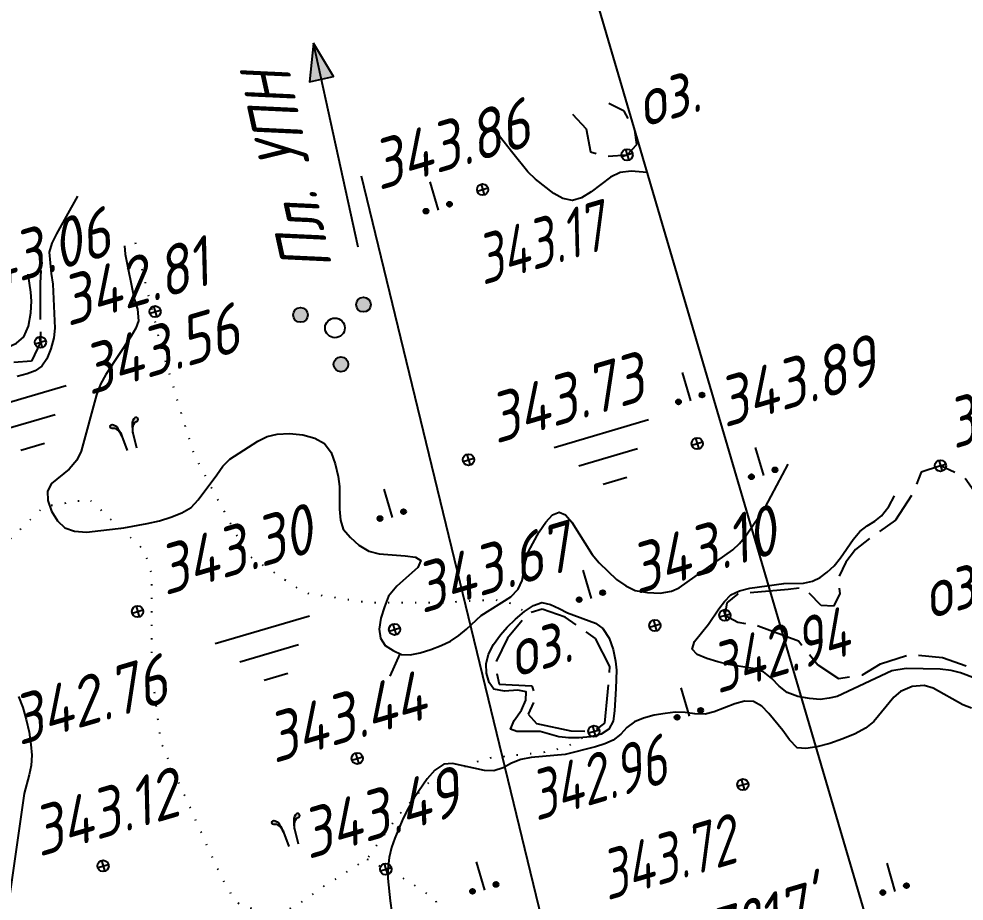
# Model space of a CAD drawing. Extents: x 1517648 to 1519685, y 2184577 to 2185456.
# Drawn here: x 1517899 to 1517976, y 2184796.1 to 2184868 of the extents above; entities that cross this region are included whole.
import ezdxf

# ---------------------------------------------------------------- set-up
doc = ezdxf.new("R2010")
doc.units = 0
doc.header["$PDMODE"] = 34
doc.linetypes.add('ИИDash_40_10', pattern=[5, 4, -1])
doc.linetypes.add('ИИDot', pattern=[1, 0, -1])
for name, color, linetype, lineweight in [('ИИ_БОЛОТО_025', 3, 'Continuous', 25), ('ИИ_ГИДРОГРАФИЯ_025', 3, 'Continuous', 25), ('ИИ_КОНТУР_025', 7, 'ИИDot', 25), ('ИИ_ОТМЕТКА_025', 7, 'Continuous', 25), ('ИИ_ОФОРМЛЕНИЕ_025', 7, 'Continuous', 25), ('ИИ_РАЗМЕР_025', 7, 'Continuous', 25), ('ИИ_РЕЛЬЕФ_025', 34, 'Continuous', 25), ('ИИ_ТЕКСТ_025', 7, 'Continuous', 25), ('ИИ_ТРАССА_АД_025', 1, 'Continuous', 25), ('ИИ_УГОДЬЯ_025', 7, 'Continuous', 25)]:
    doc.layers.add(name, color=color, linetype=linetype, lineweight=lineweight)
doc.styles.add('VNIPISIMPLEXCUR', font='simplex.shx', dxfattribs={"width": 0.8, "oblique": 15})
doc.dimstyles.new('ИИ-2000-м-dm', dxfattribs={"dimscale": 2, "dimtxt": 2.5, "dimasz": 2.5, "dimexe": 1.25, "dimexo": 0, "dimgap": 1, "dimtad": 1, "dimtoh": 1, "dimzin": 1, "dimdsep": 46, "dimtxsty": 'VNIPISIMPLEXCUR', "dimcen": 2.5, "dimaunit": 1, "dimazin": 0, "dimtfac": 1, "dimtmove": 1, "dimatfit": 2, "dimfxl": 1, "dimarcsym": 0})

# ---------------------------------------------------------------- blocks, each defined once
blk = doc.blocks.new('ИИ053951')
at = {"linetype": 'Continuous', "lineweight": 25}
h = blk.add_hatch(color=0, dxfattribs=at)
edge = h.paths.add_edge_path()
edge.add_arc((1.160486125856096, 0.9504062035232437), 0.3, 0, 360)
h = blk.add_hatch(color=0, dxfattribs=at)
edge = h.paths.add_edge_path()
edge.add_arc((-1.403318979093456, 0.5298073639691836), 0.3, 0, 360)
h = blk.add_hatch(color=0, dxfattribs=at)
edge = h.paths.add_edge_path()
edge.add_arc((0.2428328532373598, -1.480213567492427), 0.3, 0, 360)
at = {"color": 0, "linetype": 'Continuous', "lineweight": 25}
for centre, radius in [((1.160486125856096, 0.9504062035232437), 0.3), ((-1.403318979093456, 0.5298073639691836), 0.3), ((0, 0), 0.4), ((0.2428328532373598, -1.480213567492427), 0.3)]:
    blk.add_circle(centre, radius, dxfattribs=at)
blk = doc.blocks.new('ИИ05407')
at = {"linetype": 'Continuous', "lineweight": 25}
h = blk.add_hatch(color=0, dxfattribs=at)
edge = h.paths.add_edge_path()
edge.add_arc((-0.4999999999999995, 0.1), 0.1, 0, 360)
h = blk.add_hatch(color=0, dxfattribs=at)
edge = h.paths.add_edge_path()
edge.add_arc((0.5000000000000007, 0.1), 0.1, 0, 360)
at = {"color": 0, "linetype": 'Continuous', "lineweight": 25}
blk.add_lwpolyline([(0, 0), (0, 1.2)], dxfattribs=at)
for centre in [(-0.4999999999999995, 0.1), (0.5000000000000007, 0.1)]:
    blk.add_circle(centre, 0.1, dxfattribs=at)
blk = doc.blocks.new('ИИ05468')
at = {"color": 0, "linetype": 'Continuous', "lineweight": 25}
for points in [[(-2, 1), (2, 1)], [(-1.25, 0), (1.25, 0)], [(-0.5, -1), (0.5, -1)]]:
    blk.add_lwpolyline(points, dxfattribs=at)
blk = doc.blocks.new('PICKET')
at = {"color": 0, "linetype": 'Continuous', "lineweight": 25}
for p, q in [((-0.2299999999999898, 0), (0.2299999999999898, 0)), ((0, 0.2299999999999898), (0, -0.2299999999999898))]:
    blk.add_line(p, q, dxfattribs=at)
blk.add_circle((0, 0), 0.23, dxfattribs=at)
at = {"color": 0, "linetype": 'Continuous', "style": 'VNIPISIMPLEXCUR', "oblique": 15, "width": 0.8}
blk.add_attdef('OTMETKA', (1.25, 0.3000000000000114), '', height=2, dxfattribs=at)
at = {"color": 8, "linetype": 'Continuous', "style": 'VNIPISIMPLEXCUR', "oblique": 15, "width": 0.8, "flags": 1}
blk.add_attdef('NOMER', (1.25, -2.699999999999989), '', height=2, dxfattribs=at)
blk = doc.blocks.new('ИИ05403')
at = {"linetype": 'Continuous', "lineweight": 25}
for points in [[(-0.3719088392116541, 1.104243413491141), (-0.4306105260804169, 1.161016916086846), (-0.4798441994880011, 1.183726317125126), (-0.5215034655360838, 1.187511217298173), (-0.5574819132791243, 1.17426406136525), (-0.5839923646082087, 1.138307515048564), (-0.5858859707098906, 1.08721135738517), (-0.5707371389436682, 1.060717056173841), (-0.5328650850989455, 1.036115210376295), (-0.476057004331866, 1.020975609684107), (-0.4211425126192358, 1.002051108818872), (-0.3643344318521553, 0.954739851328526), (-0.322675165804073, 0.896073893319038), (-0.2829095058576687, 0.8090211893389565), (-0.2507182532707636, 0.7087213400804719), (-0.2324430663398145, 0.6261047306790769), (-0.2355694385517691, 0.6879043838014546), (-0.2545054654741268, 0.7863117883006762), (-0.2772286875526238, 0.8790418478675857), (-0.3018455327800301, 0.9698794520207132), (-0.3283559670618868, 1.041792555308606)], [(0.4211425126192356, 1.002051108818872), (0.4760570043318644, 1.020975609684106), (0.5328650850989461, 1.036115210376295), (0.5707371389436685, 1.060717056173841), (0.5858859707098905, 1.08721135738517), (0.5839923646082088, 1.138307515048563), (0.5574819132791244, 1.17426406136525), (0.5215034655360838, 1.187511217298173), (0.4798441994880007, 1.183726317125126), (0.4306105260804167, 1.161016916086846), (0.3719088392116541, 1.10424341349114), (0.3283559670618868, 1.041792555308606), (0.3018455327800298, 0.9698794520207127), (0.2772286875526236, 0.8790418478675848), (0.2545054654741267, 0.7863117883006753), (0.235569438551769, 0.6879043838014544), (0.2324430663398145, 0.6261047306790771), (0.2507182532707635, 0.7087213400804713), (0.2829095058576688, 0.809021189338957), (0.322675165804073, 0.8960738933190379), (0.3643344318521551, 0.9547398513285258)]]:
    blk.add_hatch(color=0, dxfattribs=at).paths.add_polyline_path(points)
at = {"color": 0, "linetype": 'Continuous', "lineweight": 25}
for points in [[(-0.2324430663398145, 0.6261047306790772), (-0.2507182532707635, 0.7087213400804713), (-0.2829095058576687, 0.8090211893389567), (-0.322675165804073, 0.896073893319038), (-0.3643344318521553, 0.9547398513285261), (-0.4211425126192356, 1.002051108818872), (-0.4760570043318655, 1.020975609684106), (-0.5328650850989458, 1.036115210376295), (-0.5707371389436684, 1.060717056173841), (-0.5858859707098905, 1.08721135738517), (-0.5839923646082088, 1.138307515048563), (-0.5574819132791244, 1.17426406136525), (-0.5215034655360835, 1.187511217298173), (-0.4798441994880012, 1.183726317125126), (-0.4306105260804163, 1.161016916086846), (-0.3719088392116543, 1.104243413491141), (-0.3283559670618867, 1.041792555308606), (-0.30184553278003, 0.9698794520207132), (-0.2772286875526238, 0.8790418478675852), (-0.2545054654741268, 0.786311788300676), (-0.235569438551769, 0.6879043838014545), (-0.2324430663398145, 0.6261047306790772), (-0.2000000000000002, 0)], [(0.2324430663398145, 0.6261047306790772), (0.2507182532707635, 0.7087213400804713), (0.2829095058576687, 0.8090211893389567), (0.322675165804073, 0.896073893319038), (0.3643344318521553, 0.9547398513285261), (0.4211425126192356, 1.002051108818872), (0.4760570043318655, 1.020975609684106), (0.5328650850989458, 1.036115210376295), (0.5707371389436684, 1.060717056173841), (0.5858859707098905, 1.08721135738517), (0.5839923646082088, 1.138307515048563), (0.5574819132791244, 1.17426406136525), (0.5215034655360835, 1.187511217298173), (0.4798441994880012, 1.183726317125126), (0.4306105260804163, 1.161016916086846), (0.3719088392116543, 1.104243413491141), (0.3283559670618867, 1.041792555308606), (0.30184553278003, 0.9698794520207132), (0.2772286875526238, 0.8790418478675852), (0.2545054654741268, 0.786311788300676), (0.235569438551769, 0.6879043838014545), (0.2324430663398145, 0.6261047306790772), (0.2000000000000002, 0)]]:
    blk.add_lwpolyline(points, dxfattribs=at)
blk = doc.blocks.new('ИИ15008')
at = {"linetype": 'Continuous', "lineweight": 25}
blk.add_hatch(color=0, dxfattribs=at).paths.add_polyline_path([(0, 0), (1.5, -0.5000000000000002), (1.5, 0.4999999999999998)])
at = {"color": 0, "linetype": 'Continuous', "lineweight": 25}
blk.add_lwpolyline([(0, 0), (1.5, -0.5000000000000002), (1.5, 0.4999999999999998)], close=True, dxfattribs=at)
blk.add_lwpolyline([(8.5, -9.992007221626409e-16), (0, 0)], dxfattribs=at)
blk = doc.blocks.new('ИИ053296')
at = {"color": 0, "linetype": 'Continuous', "lineweight": 25}
blk.add_lwpolyline([(0, 0), (1, 0)], dxfattribs=at)
blk = doc.blocks.new('*D26')
at = {"layer": 'Defpoints', "color": 0, "transparency": 16777216}
for p in [(1517926.909671866, 2184855.147363951), (1518076.55, 2184794.9), (1517957.228860833, 2184764.673695511), (1517857.42, 2184730.52), (1517974.202249156, 2184660.524278777)]:
    blk.add_point(p, dxfattribs=at)
at = {"layer": 'ИИ_РАЗМЕР_025', "color": 0, "lineweight": -2, "transparency": 16777216}
for p, q in [((1517951.516275566, 2184788.67653947), (1517966.028395598, 2184792.940311232)), ((1517955.308124022, 2184766.134705561), (1517951.516275566, 2184788.67653947))]:
    blk.add_line(p, q, dxfattribs=at)
blk.add_arc((1517950.545219905, 2184757.880022167), 9.530217917746498, 40.60084746691081, 79.42976252258882, dxfattribs=at)
at = {"layer": 'ИИ_РАЗМЕР_025', "color": 0, "transparency": 16777216}
for points in [[(1517952.311411311, 2184766.582094964), (1517952.275488879, 2184767.914944301), (1517948.294902083, 2184767.140752336)], [(1517958.367100697, 2184764.400119852), (1517957.195197677, 2184763.764178749), (1517959.688972499, 2184760.566440238)]]:
    blk.add_solid(points, dxfattribs=at)
at = {"layer": 'ИИ_РАЗМЕР_025', "color": 0, "transparency": 16777216, "insert": (1517958.298993249, 2184794.193212795), "char_height": 4, "attachment_point": 5, "rotation": 16.373191132157835, "style": 'VNIPISIMPLEXCUR'}
blk.add_mtext("87°17'", dxfattribs=at)

msp = doc.modelspace()

# ---------------------------------------------------------------- linework, layer by layer
at = {"layer": 'ИИ_ГИДРОГРАФИЯ_025', "linetype": 'ИИDash_40_10', "flags": 128}
for points in [[(1517944.0909559, 2184860.194068866), (1517945.195031609, 2184858.992853056), (1517945.558572186, 2184857.140513651), (1517946.794354585, 2184856.777336525), (1517948.539093792, 2184856.886301001), (1517949.33875528, 2184857.721619729), (1517949.162043872, 2184858.903949743), (1517948.309341258, 2184860.430764615), (1517947.057448801, 2184861.065424829)], [(1517900.809965407, 2184847.481026754), (1517900.75376135, 2184846.430586888), (1517900.778551112, 2184841.634959368), (1517900.061053628, 2184840.08179038), (1517898.259706872, 2184839.969877853), (1517896.130087447, 2184839.70954233), (1517893.553868965, 2184840.1870131), (1517888.342779936, 2184840.249999329), (1517884.879403196, 2184840.002380594)]]:
    msp.add_lwpolyline(points, dxfattribs=at)
for points in [[(1517998.927351212, 2184812.749451798), (1517997.972178693, 2184814.92879802), (1517997.220179994, 2184816.753641186), (1517996.682983303, 2184820.874165177), (1517994.785160928, 2184823.73660868), (1517992.240504668, 2184827.325406435), (1517990.551606316, 2184828.250867472), (1517987.622453185, 2184829.253431364), (1517986.08267675, 2184829.002960471), (1517985.509701021, 2184828.036850355), (1517985.724630811, 2184826.569855147), (1517986.154362607, 2184824.49459778), (1517985.509701021, 2184822.669811307), (1517984.363877345, 2184821.560607362), (1517983.110588775, 2184821.489060448), (1517981.749835309, 2184822.45511387), (1517980.389081844, 2184824.136806515), (1517977.343263494, 2184828.721535049), (1517975.982510029, 2184830.689472044), (1517974.048780835, 2184831.583978552), (1517972.473225362, 2184831.047263309), (1517971.900249633, 2184829.508721186), (1517970.390246468, 2184827.141323368), (1517968.528203131, 2184825.853195445), (1517967.133715144, 2184824.758108126), (1517966.355265514, 2184823.729351941), (1517965.727471188, 2184822.449671316), (1517965.853081167, 2184821.144932263), (1517965.35153573, 2184820.149001484), (1517964.352991842, 2184820.202946861), (1517962.940156385, 2184821.646724448), (1517961.659522407, 2184821.521262228), (1517957.538543981, 2184821.143231465), (1517956.659657481, 2184820.415573267), (1517956.509002177, 2184819.411932203), (1517957.551733841, 2184818.855516831), (1517959.221053219, 2184818.558811787), (1517962.486912649, 2184817.324939328), (1517964.069879494, 2184815.390111206), (1517965.752388732, 2184814.260951229), (1517967.711035471, 2184814.562049218), (1517969.167497862, 2184815.465343183), (1517971.642896127, 2184816.234784325), (1517974.219497956, 2184815.968042462), (1517978.222916688, 2184814.601507738), (1517980.370297849, 2184813.654843416), (1517982.265181231, 2184813.812620803), (1517983.496746815, 2184814.633029199), (1517984.728440181, 2184815.421916134), (1517986.040849726, 2184814.89590427), (1517987.570573581, 2184813.749521187), (1517989.753350433, 2184812.707215308), (1517991.174417133, 2184812.991191927), (1517992.248171605, 2184813.843178479), (1517993.100862738, 2184814.632065414), (1517994.616743887, 2184814.884520571), (1517995.94312392, 2184813.843178479), (1517996.827249493, 2184812.51791646), (1517997.995818414, 2184812.202361685)], [(1517941.151777372, 2184810.595029426), (1517943.957204694, 2184809.996029465), (1517945.843143317, 2184809.969100159), (1517946.732124616, 2184810.642106038), (1517946.974655377, 2184813.172553717), (1517947.136299958, 2184815.245316579), (1517945.977825836, 2184817.533513891), (1517943.499233014, 2184819.256365854), (1517941.613294391, 2184819.902442427), (1517940.454948052, 2184819.552474834), (1517938.81154019, 2184817.560443197), (1517937.782509515, 2184815.457519511), (1517938.115126782, 2184813.79561282), (1517940.776192696, 2184813.676953793), (1517941.088264176, 2184812.726895168), (1517940.490471525, 2184811.356611395)]]:
    msp.add_lwpolyline(points, close=True, dxfattribs=at)
at = {"layer": 'ИИ_КОНТУР_025', "flags": 128}
for points in [[(1517908.50202056, 2184849.740434868), (1517910.584952581, 2184841.294376567), (1517913.259150932, 2184832.493479506), (1517917.635719197, 2184824.311557733), (1517922.285012342, 2184821.248925828), (1517927.427100143, 2184820.458460981), (1517933.459146298, 2184820.458460981), (1517937.743834312, 2184820.686654663), (1517939.104034677, 2184820.376695605), (1517940.454948052, 2184819.552474834)], [(1517945.843143317, 2184809.969100159), (1517943.560771304, 2184808.670601283), (1517942.00855888, 2184808.27460392), (1517936.955604843, 2184807.746607435), (1517934.941038994, 2184806.921620981), (1517932.232918809, 2184805.700631795), (1517929.987164148, 2184803.19265923), (1517927.360434331, 2184799.574187024), (1517923.984990569, 2184797.444008934), (1517921.260935924, 2184795.55052207), (1517919.069856909, 2184795.136321818), (1517916.701127417, 2184796.023893786), (1517915.398312887, 2184798.331580901), (1517910.599426982, 2184809.013729214), (1517909.855685751, 2184814.81034259), (1517909.838290073, 2184822.743976993), (1517909.293566892, 2184824.646006), (1517904.769090076, 2184828.835755678), (1517901.049336224, 2184828.248889719), (1517898.014801397, 2184825.314559927), (1517895.959144325, 2184820.61964245), (1517895.565289784, 2184808.162965773)], [(1517927.360434331, 2184799.574187024), (1517930.407255561, 2184797.948982066), (1517932.908167269, 2184796.319251884), (1517934.049882833, 2184792.67951703), (1517934.81102251, 2184790.289243234), (1517934.75666144, 2184787.518700315), (1517934.104243904, 2184783.444366809), (1517934.267544898, 2184775.949430947), (1517935.814288547, 2184767.840068431), (1517935.504540548, 2184758.807791036), (1517934.577486481, 2184755.47307668), (1517932.075969821, 2184753.403379847), (1517927.13476269, 2184751.551892216), (1517920.958241676, 2184750.493902351), (1517917.517039532, 2184748.466081286), (1517916.193499315, 2184746.085598722), (1517915.487616038, 2184740.26664373), (1517916.89939469, 2184735.329345169), (1517921.048827328, 2184726.935092155), (1517922.725309183, 2184721.204295827), (1517922.813329834, 2184713.776722997), (1517921.842731256, 2184707.693265171), (1517919.987389017, 2184700.799346697), (1517918.928552004, 2184690.924749575), (1517919.281493642, 2184684.929461149), (1517919.825039334, 2184679.904944791), (1517923.692568796, 2184674.503512117), (1517929.111933567, 2184669.251089159), (1517935.458361634, 2184665.596571872), (1517950.822334311, 2184653.655591161)]]:
    msp.add_lwpolyline(points, dxfattribs=at)
at = {"layer": 'ИИ_ОФОРМЛЕНИЕ_025', "flags": 128}
msp.add_lwpolyline([(1517688.758241329, 2184680.965886451), (1517648.152764487, 2184819.170177588), (1517935.993419924, 2184903.718389915), (1517976.592338959, 2184765.532618912)], dxfattribs=at)
at = {"layer": 'ИИ_РЕЛЬЕФ_025'}
for points, elevation in [([(1517950.175966971, 2184855.445939724), (1517948.867674963, 2184855.548814628), (1517947.968136646, 2184855.45819505), (1517947.185699961, 2184855.075535543), (1517945.611107313, 2184853.870123461), (1517944.841045004, 2184853.375583396), (1517944.097201142, 2184853.171962323), (1517943.318927951, 2184853.324686645), (1517942.57128323, 2184853.728761421), (1517941.075162541, 2184854.920619049), (1517940.472274061, 2184855.498883277), (1517939.235238, 2184857.016642582), (1517938.118390036, 2184858.43973098)], 343.5), ([(1517903.79049724, 2184853.519986642), (1517902.082057264, 2184850.461497567), (1517901.717579818, 2184849.704678872), (1517901.496727303, 2184848.955771779), (1517901.659358512, 2184847.225572329), (1517901.791013543, 2184846.363245559), (1517901.940550199, 2184842.777839215), (1517901.857678792, 2184842.001121392), (1517901.631178504, 2184841.099173358), (1517901.307486712, 2184840.293914279), (1517900.89783026, 2184839.67903869), (1517900.356406181, 2184839.298537411), (1517899.689805225, 2184839.063854511), (1517898.896464949, 2184838.84660439)], 343), ([(1517907.635234777, 2184849.485831541), (1517907.681346726, 2184848.789900319), (1517908.421212162, 2184845.168780743), (1517908.683218195, 2184844.330057953), (1517908.75241134, 2184843.381838761), (1517908.545388833, 2184842.788344195), (1517908.176029484, 2184842.119624489), (1517906.093926418, 2184839.016541229), (1517905.676909919, 2184838.214731043), (1517905.347581258, 2184837.34771522), (1517904.095362672, 2184832.757227837), (1517903.750999118, 2184832.034280295), (1517903.115534461, 2184831.294766719), (1517901.687439816, 2184830.142303203), (1517901.341284405, 2184829.514610929), (1517901.386577227, 2184828.742350577), (1517901.689428944, 2184827.886685945), (1517902.173665442, 2184827.10040348), (1517902.763112606, 2184826.536289634), (1517903.554196981, 2184826.24509099), (1517904.52717316, 2184826.189544319), (1517907.567064508, 2184826.529360599), (1517909.479849823, 2184826.868672295), (1517910.460649101, 2184827.107690535), (1517911.40705821, 2184827.40168513), (1517912.281081212, 2184827.75720715), (1517913.044722169, 2184828.180807664), (1517913.609992491, 2184828.804002366), (1517915.146246845, 2184830.853693151), (1517915.62968116, 2184831.536649707), (1517916.187400925, 2184832.113453631), (1517918.467960704, 2184833.577209549), (1517919.246792791, 2184833.951380669), (1517920.043348786, 2184834.152480598), (1517921.05723923, 2184834.208291857), (1517922.128770492, 2184834.099693907), (1517923.120448475, 2184833.829900593), (1517923.894779082, 2184833.402125757), (1517924.444569704, 2184832.673385043), (1517924.767554556, 2184831.734319396), (1517925.012437431, 2184830.711111071), (1517925.122052795, 2184829.890723396), (1517925.134118001, 2184828.03551353), (1517925.203013756, 2184827.162502867), (1517925.424782222, 2184826.433762739), (1517926.030479412, 2184825.746770977), (1517926.687249975, 2184825.107151575), (1517927.523577316, 2184824.631958732), (1517928.365988866, 2184824.410992765), (1517930.477986502, 2184824.258434629), (1517931.320741099, 2184824.137582734), (1517931.736778554, 2184823.860842473), (1517931.492980389, 2184823.301248133), (1517929.789150666, 2184821.785249413), (1517929.121651057, 2184820.958278762), (1517928.781039138, 2184820.097724017), (1517928.483217736, 2184819.172674576), (1517928.360994551, 2184818.278933506), (1517928.457771537, 2184817.545741615), (1517928.848769852, 2184816.944984962), (1517929.494579008, 2184816.542694801), (1517930.17778448, 2184816.206209508), (1517930.873387041, 2184816.189782726), (1517931.694290554, 2184816.342457016), (1517932.565712865, 2184816.614131596), (1517933.412871822, 2184816.954705687), (1517934.160985272, 2184817.31407851), (1517934.855347449, 2184817.760861806), (1517935.474037591, 2184818.287945251), (1517936.666014652, 2184819.390292232), (1517939.083173645, 2184820.913600053), (1517939.683522219, 2184821.534862706), (1517939.986642912, 2184822.239824633), (1517940.267861368, 2184823.82936457), (1517940.52410138, 2184824.606337278), (1517941.386406504, 2184826.215441615), (1517941.915638382, 2184827.003361597), (1517942.468656447, 2184827.584135874), (1517943.014260681, 2184827.810721261), (1517943.52590961, 2184827.581487754), (1517944.051637654, 2184826.98452213), (1517945.692839956, 2184824.361810908), (1517946.254427942, 2184823.668495168), (1517947.687896254, 2184822.336927504), (1517948.427721194, 2184821.804303382), (1517949.194177198, 2184821.432603308), (1517950.197339666, 2184821.264194093), (1517951.220162574, 2184821.213710992), (1517952.146813531, 2184821.369735279), (1517952.780518653, 2184821.653477781), (1517957.140092315, 2184824.74726294), (1517957.680450225, 2184825.24354289), (1517958.214781288, 2184825.889457803), (1517959.815429321, 2184828.231886616), (1517961.654168993, 2184831.714092248)], 343.5), ([(1517885.546140599, 2184842.997542311), (1517885.489720124, 2184842.677727289), (1517885.612044321, 2184841.902111575), (1517886.040365922, 2184841.443528619), (1517886.636967125, 2184841.13265723), (1517887.407021882, 2184840.922758966), (1517888.079786878, 2184840.824283295), (1517888.879602883, 2184840.796047755), (1517893.571688419, 2184841.037998043), (1517896.401576622, 2184840.888220327), (1517897.241561619, 2184840.981899053), (1517898.078674776, 2184841.215491895), (1517898.834147111, 2184841.562567254), (1517899.420925663, 2184842.072157171), (1517899.811031342, 2184842.947379021), (1517899.995330809, 2184844.020868437), (1517900.063505518, 2184844.976354052), (1517900.010331677, 2184845.70581734), (1517899.769569164, 2184847.175428359)], 343), ([(1517977.908011896, 2184813.890776375), (1517975.691434134, 2184814.718120419), (1517974.915763741, 2184814.915653449), (1517974.033297764, 2184815.026230876), (1517971.258076939, 2184815.086253919), (1517970.100296219, 2184814.876780963), (1517965.654773771, 2184812.814406856), (1517964.982260025, 2184812.655617046), (1517964.252200411, 2184812.565681665), (1517963.39832673, 2184812.629800092), (1517962.447871778, 2184812.809479348), (1517961.574027441, 2184813.12238337), (1517960.918303626, 2184813.633623703), (1517960.334401714, 2184814.269761301), (1517959.637905388, 2184814.803915362), (1517958.78520237, 2184815.087362139), (1517956.798836794, 2184815.399773733), (1517955.918184162, 2184815.612013187), (1517955.04560095, 2184815.901902043), (1517954.255318305, 2184816.232771929), (1517953.83796597, 2184816.66598771), (1517954.02408163, 2184817.268950177), (1517955.170711101, 2184818.687398655), (1517956.014127498, 2184819.943450295), (1517956.480560916, 2184820.529448724), (1517956.97681115, 2184821.087428894), (1517957.690123457, 2184821.407799707), (1517958.533918965, 2184821.605558081), (1517961.288990978, 2184821.988640449), (1517962.896379437, 2184822.029553155), (1517963.640295518, 2184822.179104115), (1517964.2615794, 2184822.493382622), (1517964.828163234, 2184822.925789267), (1517965.386040689, 2184823.448578663), (1517965.914828875, 2184824.079756299), (1517966.948931483, 2184825.585797682), (1517967.480562105, 2184826.217139003), (1517968.092096356, 2184826.686005089), (1517968.714600639, 2184827.063315008), (1517969.26076984, 2184827.494008822), (1517969.862509904, 2184828.263826164), (1517970.311108848, 2184829.140740651)], 343), ([(1517976.570417121, 2184811.86127527), (1517975.884768647, 2184812.127940694), (1517973.469395407, 2184813.490606331), (1517972.728679665, 2184813.70499723), (1517971.742493658, 2184813.625413969), (1517970.797532589, 2184813.198367773), (1517970.261872548, 2184812.74747106), (1517968.624140561, 2184810.756546352), (1517967.942829018, 2184810.213184941), (1517967.102512768, 2184809.768829352), (1517966.101704705, 2184809.342049413), (1517965.035330964, 2184808.973513188), (1517963.998317681, 2184808.703888739), (1517963.08559099, 2184808.57384413), (1517962.392077024, 2184808.624047423), (1517961.757983071, 2184809.281408704), (1517961.216010787, 2184810.042227065), (1517960.092075033, 2184811.4140692), (1517959.503607435, 2184812.026792876), (1517958.826807434, 2184812.395525247), (1517958.111770903, 2184812.411612683), (1517957.305168112, 2184812.193566235), (1517955.637396935, 2184811.550382634), (1517954.886295144, 2184811.37290096), (1517954.05145467, 2184811.389304705), (1517953.27811289, 2184811.497172593), (1517952.465488443, 2184811.522749607), (1517951.636966389, 2184811.427452059), (1517950.748806903, 2184811.268796362), (1517949.88668904, 2184811.041548307), (1517949.136291855, 2184810.740473678), (1517948.528228331, 2184810.275488911), (1517948.02005361, 2184809.723923071), (1517947.396118994, 2184809.233848722), (1517946.733708289, 2184808.943819751), (1517945.969604016, 2184808.707810259), (1517943.502959367, 2184808.092386603), (1517940.719827538, 2184807.836433678), (1517939.885391831, 2184807.676011692), (1517939.130301942, 2184807.362473995), (1517938.448243399, 2184806.990131935), (1517937.678041068, 2184806.747397166), (1517936.920961252, 2184806.780647891), (1517934.326970202, 2184807.354976463), (1517933.615232922, 2184807.286410493), (1517932.88235363, 2184806.794528726), (1517932.270158066, 2184806.097457839), (1517931.209198358, 2184804.559450751), (1517930.733047876, 2184803.745396568), (1517930.299169691, 2184802.893740156), (1517929.627130385, 2184801.270448788), (1517929.37361927, 2184800.509424887), (1517929.179434144, 2184799.692426322), (1517929.056949865, 2184798.75148998), (1517929.048293248, 2184797.995406972), (1517929.240666828, 2184796.179951333), (1517929.802201548, 2184792.266483525)], 343.5), ([(1517898.996357022, 2184812.802620191), (1517899.337116996, 2184811.917165836), (1517899.627209452, 2184810.92111432), (1517899.85538497, 2184809.890784878), (1517900.010394128, 2184808.90249674), (1517900.080987503, 2184808.03256914), (1517900.026752494, 2184807.190243181), (1517899.855174604, 2184806.415342304), (1517899.441613096, 2184804.905995598), (1517897.805438188, 2184793.324622263)], 343)]:
    msp.add_lwpolyline(points, dxfattribs=dict(at, elevation=elevation))
at = {"layer": 'ИИ_РЕЛЬЕФ_025', "elevation": 343}
msp.add_lwpolyline([(1517937.704609993, 2184813.390649024), (1517937.307434697, 2184813.944905457), (1517937.094041511, 2184814.697512825), (1517937.06128329, 2184815.45747584), (1517937.258551393, 2184816.245668876), (1517937.675348859, 2184817.042801382), (1517938.236058661, 2184817.812696259), (1517938.78260314, 2184818.434820783), (1517939.45498517, 2184819.104678611), (1517940.189529042, 2184819.72699635), (1517940.922559042, 2184820.206500616), (1517941.59039946, 2184820.447918016), (1517942.306861175, 2184820.291275446), (1517943.002230702, 2184819.972705231), (1517943.691124196, 2184819.604417621), (1517945.966774918, 2184818.764239413), (1517946.555910893, 2184818.339094563), (1517947.067330281, 2184817.555444389), (1517947.396096304, 2184816.615370876), (1517947.604555381, 2184815.690336245), (1517947.675668148, 2184814.938033453), (1517947.629083581, 2184813.457029938), (1517947.517219478, 2184811.631482299), (1517947.397439002, 2184810.780037039), (1517947.064830447, 2184810.133020311), (1517946.423929085, 2184809.738915409), (1517945.562988674, 2184809.525159269), (1517944.634816253, 2184809.437994028), (1517943.792218862, 2184809.423661828), (1517942.98269352, 2184809.524976473), (1517941.452140688, 2184809.959463062), (1517939.573279981, 2184809.962547902), (1517939.045932124, 2184810.154600523), (1517939.35197155, 2184810.839259417), (1517939.939237769, 2184811.690291713), (1517940.295112759, 2184812.504901375), (1517940.335686561, 2184813.182128347), (1517939.647647187, 2184813.316241452), (1517938.564140779, 2184813.2325799)], close=True, dxfattribs=at)
at = {"layer": 'ИИ_ТРАССА_АД_025', "flags": 128}
msp.add_lwpolyline([(1517974.202249156, 2184660.524278777), (1517926.909671866, 2184855.147363951)], dxfattribs=at)
at = {"layer": 'ИИ_ТРАССА_АД_025'}
msp.add_lwpolyline([(1517974.202249156, 2184660.524278777), (1517926.909671866, 2184855.147363951)], dxfattribs=at)

# ---------------------------------------------------------------- block references
at = {"layer": 'ИИ_БОЛОТО_025', "xscale": 2, "yscale": 2, "zscale": 2, "rotation": 16.37305555555556}
for p in [(1517899.591438498, 2184835.061986886), (1517946.998997489, 2184832.288224043), (1517919.398722474, 2184816.324614055)]:
    msp.add_blockref('ИИ05468', p, dxfattribs=at)
at = {"layer": 'ИИ_ОТМЕТКА_025'}
ref = msp.add_blockref('PICKET', (1517936.78174139, 2184854.06103137, 343.86), dxfattribs=dict(at, xscale=2, yscale=2, zscale=2, rotation=16.37305555555556))
ref.add_attrib('OTMETKA', '343.86', (1517928.34021662, 2184853.983033238, 343.86), dxfattribs={"layer": '0', "color": 0, "linetype": 'Continuous', "height": 3.999999999999997, "rotation": 16.37305555437363, "style": 'VNIPISIMPLEXCUR', "oblique": 14.99999999999995, "width": 0.8000000000000004})
ref = msp.add_blockref('PICKET', (1517948.539093792, 2184856.886301001), dxfattribs=dict(at, xscale=2, yscale=2, zscale=2, rotation=16.37305555555556))
ref.add_attrib('OTMETKA', '343.17', (1517936.787418036, 2184846.26840392), dxfattribs={"layer": '0', "color": 0, "linetype": 'Continuous', "height": 3.999999999999997, "rotation": 16.37305555437363, "style": 'VNIPISIMPLEXCUR', "oblique": 14.99999999999995, "width": 0.7})
ref = msp.add_blockref('PICKET', (1517893.57700629, 2184841.29195797, 343.06), dxfattribs=dict(at, xscale=2, yscale=2, zscale=2, rotation=16.37305555555556))
ref.add_attrib('OTMETKA', '343.06', (1517894.400373975, 2184845.176391555, 343.06), dxfattribs={"layer": '0', "color": 0, "linetype": 'Continuous', "height": 3.999999999999997, "rotation": 16.37305555437363, "style": 'VNIPISIMPLEXCUR', "oblique": 14.99999999999995, "width": 0.8000000000000004})
at = {"layer": 'ИИ_ОТМЕТКА_025', "xscale": 2, "yscale": 2, "zscale": 2, "rotation": 16.37305555555556}
for p, values in [((1517900.77855111, 2184841.63495937, 342.81), {'OTMETKA': '342.81'}), ((1517954.2499, 2184833.39, 343.89), {'OTMETKA': '343.89'}), ((1517935.6299, 2184832.07, 343.73), {'OTMETKA': '343.73'}), ((1517929.6099, 2184818.2601, 343.67), {'OTMETKA': '343.67'}), ((1517908.6899, 2184819.7199, 343.3), {'OTMETKA': '343.30'}), ((1517896.82675642, 2184807.51473486, 342.76), {'OTMETKA': '342.76'})]:
    msp.add_blockref('PICKET', p, dxfattribs=at).add_auto_attribs(values)
at = {"layer": 'ИИ_ОТМЕТКА_025'}
ref = msp.add_blockref('PICKET', (1517910.11353362, 2184844.12813144, 343.56), dxfattribs=dict(at, xscale=2, yscale=2, zscale=2, rotation=16.37305555555556))
ref.add_attrib('OTMETKA', '343.56', (1517904.771378531, 2184837.313594167, 343.56), dxfattribs={"layer": '0', "color": 0, "linetype": 'Continuous', "height": 3.999999999999997, "rotation": 16.37305555437363, "style": 'VNIPISIMPLEXCUR', "oblique": 14.99999999999995, "width": 0.8000000000000004})
ref = msp.add_blockref('PICKET', (1517974.048780835, 2184831.583978552), dxfattribs=dict(at, xscale=2, yscale=2, zscale=2, rotation=16.37305555555556))
ref.add_attrib('OTMETKA', '342.94', (1517975.167765647, 2184832.944651207), dxfattribs={"layer": '0', "color": 0, "linetype": 'Continuous', "height": 3.999999999999997, "rotation": 16.37305555437363, "style": 'VNIPISIMPLEXCUR', "oblique": 14.99999999999995, "width": 0.7})
ref = msp.add_blockref('PICKET', (1517950.80683346, 2184818.57914226, 343.1), dxfattribs=dict(at, xscale=2, yscale=2, zscale=2, rotation=16.37305555555556))
ref.add_attrib('OTMETKA', '343.10', (1517949.319849495, 2184821.098154227, 343.1), dxfattribs={"layer": '0', "color": 0, "linetype": 'Continuous', "height": 3.999999999999997, "rotation": 16.37305555437363, "style": 'VNIPISIMPLEXCUR', "oblique": 14.99999999999995, "width": 0.8000000000000004})
ref = msp.add_blockref('PICKET', (1517956.509002177, 2184819.411932203), dxfattribs=dict(at, xscale=2, yscale=2, zscale=2, rotation=16.37305555555556))
ref.add_attrib('OTMETKA', '342.94', (1517955.925986469, 2184813.017432633), dxfattribs={"layer": '0', "color": 0, "linetype": 'Continuous', "height": 3.999999999999997, "rotation": 16.37305555437363, "style": 'VNIPISIMPLEXCUR', "oblique": 14.99999999999995, "width": 0.7})
ref = msp.add_blockref('PICKET', (1517926.5699, 2184807.76, 343.44), dxfattribs=dict(at, xscale=2, yscale=2, zscale=2, rotation=16.37305555555556))
ref.add_attrib('OTMETKA', '343.44', (1517919.79615605, 2184807.347756907, 343.44), dxfattribs={"layer": '0', "color": 0, "linetype": 'Continuous', "height": 3.999999999999997, "rotation": 16.37305555437363, "style": 'VNIPISIMPLEXCUR', "oblique": 14.99999999999995, "width": 0.8000000000000004})
ref = msp.add_blockref('PICKET', (1517945.843143316, 2184809.969100159), dxfattribs=dict(at, xscale=2, yscale=2, zscale=2, rotation=16.37305555555556))
ref.add_attrib('OTMETKA', '342.96', (1517941.141649285, 2184802.652361772), dxfattribs={"layer": '0', "color": 0, "linetype": 'Continuous', "height": 3.999999999999997, "rotation": 16.37305555437363, "style": 'VNIPISIMPLEXCUR', "oblique": 14.99999999999995, "width": 0.7})
ref = msp.add_blockref('PICKET', (1517905.88, 2184799.01, 343.12), dxfattribs=dict(at, xscale=2, yscale=2, zscale=2, rotation=16.37305555555556))
ref.add_attrib('OTMETKA', '343.12', (1517900.679883407, 2184799.731100115, 343.12), dxfattribs={"layer": '0', "color": 0, "linetype": 'Continuous', "height": 3.999999999999997, "rotation": 16.37305555437363, "style": 'VNIPISIMPLEXCUR', "oblique": 14.99999999999995, "width": 0.8000000000000004})
ref = msp.add_blockref('PICKET', (1517928.9, 2184798.7499, 343.49), dxfattribs=dict(at, xscale=2, yscale=2, zscale=2, rotation=16.37305555555556))
ref.add_attrib('OTMETKA', '343.49', (1517922.576844742, 2184799.534881908, 343.49), dxfattribs={"layer": '0', "color": 0, "linetype": 'Continuous', "height": 3.999999999999997, "rotation": 16.37305555437363, "style": 'VNIPISIMPLEXCUR', "oblique": 14.99999999999995, "width": 0.8000000000000004})
ref = msp.add_blockref('PICKET', (1517957.9699, 2184805.63, 343.72), dxfattribs=dict(at, xscale=2, yscale=2, zscale=2, rotation=16.37305555555556))
ref.add_attrib('OTMETKA', '343.72', (1517946.91710971, 2184796.178297626, 343.72), dxfattribs={"layer": '0', "color": 0, "linetype": 'Continuous', "height": 3.999999999999997, "rotation": 16.37305555437363, "style": 'VNIPISIMPLEXCUR', "oblique": 14.99999999999995, "width": 0.7})
at = {"layer": 'ИИ_РЕЛЬЕФ_025', "xscale": 2, "yscale": 2, "zscale": 2, "rotation": 245.9463288876271}
msp.add_blockref('ИИ053296', (1517930.032108214, 2184816.277956475, 343.5), dxfattribs=at)
at = {"layer": 'ИИ_ТЕКСТ_025', "xscale": 2, "yscale": 2, "zscale": 2, "rotation": 282.3140036424297}
msp.add_blockref('ИИ15008', (1517923.010555091, 2184865.97790186), dxfattribs=at)
at = {"layer": 'ИИ_УГОДЬЯ_025', "xscale": 2, "yscale": 2, "zscale": 2, "rotation": 16.37305555555556}
for name, p in [('ИИ05407', (1517933.181521543, 2184852.393459527)), ('ИИ05407', (1517953.738337237, 2184836.869273837)), ('ИИ05403', (1517908.217068876, 2184832.931271759)), ('ИИ05407', (1517959.677583929, 2184830.775743357)), ('ИИ05407', (1517929.437797825, 2184827.372253589)), ('ИИ05407', (1517945.653053363, 2184820.77307907)), ('ИИ05407', (1517953.627190326, 2184811.197187358)), ('ИИ05403', (1517921.37511251, 2184800.698906316)), ('ИИ05407', (1517936.969092237, 2184797.032083858)), ('ИИ05407', (1517970.377768926, 2184796.932587713))]:
    msp.add_blockref(name, p, dxfattribs=at)
at = {"layer": 'ИИ_УГОДЬЯ_025', "xscale": 2, "yscale": 2, "zscale": 2}
msp.add_blockref('ИИ053951', (1517924.756186885, 2184842.799802249), dxfattribs=at)

# ---------------------------------------------------------------- texts
at = {"layer": 'ИИ_ТЕКСТ_025', "style": 'VNIPISIMPLEXCUR', "oblique": 15, "width": 0.8}
for s, rotation, p in [('Пл. УПН', 102.3140778908257, (1517924.558024228, 2184847.820896876)), ('оз.', 16.37305555555556, (1517949.879955499, 2184859.093522227)), ('оз.', 16.37305555555556, (1517973.172302314, 2184819.064922584)), ('оз.', 16.37305555555556, (1517939.4226708, 2184814.31654796))]:
    msp.add_text(s, height=4, rotation=rotation, dxfattribs=at).set_placement(p)

# ---------------------------------------------------------------- dimensions: what is measured, and where the dimension line sits
at = {"layer": 'ИИ_РАЗМЕР_025'}
dim = msp.add_angular_dim_2l(base=(1517957.228860833, 2184764.673695511), line1=((1517857.42, 2184730.52), (1518076.55, 2184794.9)), line2=((1517974.202249156, 2184660.524278777), (1517926.909671866, 2184855.147363951)), dimstyle='ИИ-2000-м-dm', override={"dimtxt": 2, "dimasz": 2, "dimgap": 0.5}, dxfattribs=at)
dim.commit()
dim.dimension.update_dxf_attribs({"geometry": '*D26', "text_midpoint": (1517958.298993249, 2184794.193212795), "dimtype": 162})

doc.saveas('drawing.dxf')
